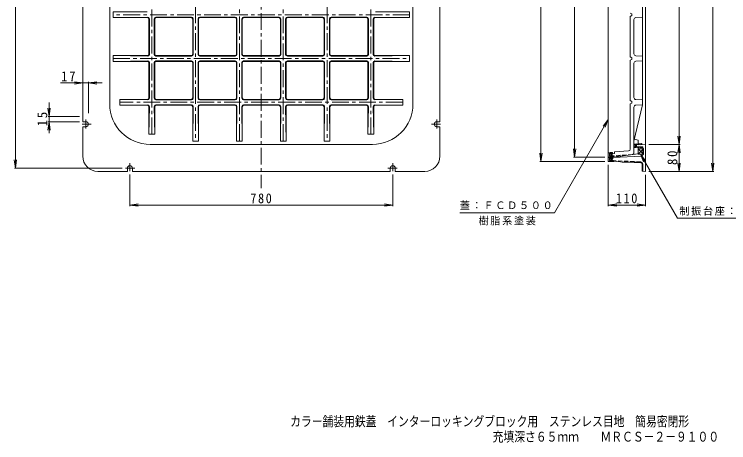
# Model space of a CAD drawing. Units: millimetres, scale not verified. Extents: x -1920 to 1681, y -1371 to 1397.
# Drawn here: x -1676 to 445, y -1371 to -100 of the extents above; entities that cross this region are included whole.
import ezdxf
from ezdxf.enums import TextEntityAlignment as Align

# ---------------------------------------------------------------- set-up
doc = ezdxf.new("R2010")
doc.units = ezdxf.units.MM
doc.header["$LTSCALE"] = 10
doc.linetypes.add('CHAIN1', pattern=[8, 5, -1, 1, -1])
doc.linetypes.add('DASHED1', pattern=[1.8, 1.2, -0.6])
for name, color, linetype, lineweight in [('C-0', 2, 'Continuous', 9), ('C-1', 3, 'Continuous', 9), ('C-2', 6, 'Continuous', 9), ('C-E', 7, 'Continuous', 9), ('C-F', 7, 'Continuous', 9), ('F-0_F-0ﾚｲﾔ', 7, 'Continuous', 9)]:
    doc.layers.add(name, color=color, linetype=linetype, lineweight=lineweight)
doc.styles.add('ＭＳ ゴシック', font='')
doc.styles.get('ＭＳ ゴシック').set_extended_font_data('MS Gothic')

msp = doc.modelspace()

# ---------------------------------------------------------------- linework, layer by layer
at = {"layer": 'C-0'}
for p, q in [((197.64, -565.95), (197.64, 494.05)), ((-1472.36, 346.55), (-1472.36, -418.45)), ((-412.36, 346.55), (-412.36, -418.45)), ((-1392.36, -365.95), (-1392.36, -35.95)), ((-492.36, -365.95), (-492.36, -35.95)), ((-1462.86, -418.45), (-1472.36, -418.45)), ((-421.86, -418.45), (-412.36, -418.45)), ((-1472.36, -520.95), (-1472.36, -433.45)), ((-1462.86, -433.45), (-1472.36, -433.45)), ((-421.86, -433.45), (-412.36, -433.45)), ((-412.36, -520.95), (-412.36, -433.45)), ((-612.36, -485.95), (-1272.36, -485.95)), ((171.64, -487.45), (197.64, -485.95)), ((171.64, -487.45), (171.64, -492.45)), ((189.64, -493.45), (171.64, -492.45)), ((189.64, -517.35), (189.64, -493.45)), ((87.64, -524.95), (90.64, -524.95)), ((87.64, -536.95), (87.64, -524.95)), ((90.64, -533.95), (90.64, -524.95)), ((100.64, -528.45), (90.64, -528.45)), ((93.14, -528.45), (100.14, -525.25)), ((100.14, -528.45), (93.14, -525.25)), ((94.64, -534.95), (94.64, -528.45)), ((95.14, -524.95), (94.84, -525.25)), ((95.14, -525.25), (95.14, -524.95)), ((95.14, -524.95), (98.14, -524.95)), ((95.14, -528.45), (95.14, -534.45)), ((98.14, -528.45), (98.14, -534.45)), ((98.64, -534.95), (98.64, -528.45)), ((100.14, -525.25), (100.14, -528.45)), ((186.79, -520.34), (100.64, -524.54)), ((100.64, -528.45), (100.64, -524.54)), ((90.64, -533.95), (94.64, -533.95)), ((100.64, -536.95), (98.14, -534.45)), ((98.64, -533.95), (102.64, -533.95)), ((184.89, -540.97), (102.64, -536.94)), ((184.64, -538.2), (128.37, -538.2)), ((187.64, -542.86), (187.64, -564.95)), ((189.64, -543.2), (189.64, -565.15)), ((-1427.36, -565.95), (-1339.86, -565.95)), ((-1339.86, -556.45), (-1339.86, -565.95)), ((-1324.86, -556.45), (-1324.86, -565.95)), ((-1324.86, -565.95), (-559.86, -565.95)), ((-559.86, -556.45), (-559.86, -565.95)), ((-544.86, -556.45), (-544.86, -565.95)), ((-457.36, -565.95), (-544.86, -565.95)), ((197.64, -565.95), (187.64, -564.95))]:
    msp.add_line(p, q, dxfattribs=at)
at = {"layer": 'C-0', "linetype": 'CHAIN1'}
for p, q in [((-1462.86, -411.83), (-1462.86, -439.02)), ((-421.86, -411.83), (-421.86, -439.02)), ((-1474.51, -425.95), (-1447.86, -425.95)), ((-410.21, -425.95), (-436.86, -425.95)), ((-1332.36, -565.59), (-1332.36, -541.45)), ((-552.36, -565.59), (-552.36, -541.45)), ((-1318.24, -556.45), (-1345.43, -556.45)), ((-566.48, -556.45), (-539.29, -556.45))]:
    msp.add_line(p, q, dxfattribs=at)
at = {"layer": 'C-0', "linetype": 'DASHED1'}
for p in [(102.64, -533.95), (182.89, -537.87)]:
    msp.add_line(p, (102.94, -533.95), dxfattribs=at)
at = {"layer": 'C-0'}
for points in [[(189.64, -497.45), (191.64, -498.45), (191.64, -515.45), (189.64, -516.45)], [(93.14, -528.45), (93.14, -525.25), (100.14, -525.25)], [(98.14, -525.25), (98.14, -524.95), (98.44, -525.25)], [(87.64, -536.95), (102.64, -536.95), (102.64, -533.95)], [(92.64, -536.95), (95.14, -534.45), (98.14, -534.45)]]:
    msp.add_lwpolyline(points, dxfattribs=at)
for centre, radius, start, end in [((-1272.36, -365.95), 120, 180, 270), ((-612.36, -365.95), 120, 270, 0), ((-1462.86, -425.95), 7.5, 270, 90), ((-421.86, -425.95), 7.5, 90, 270), ((-1427.36, -520.95), 45, 180, 270), ((-457.36, -520.95), 45, 270, 0), ((186.64, -517.35), 3, 272.89055, 0), ((-1332.36, -556.45), 7.5, 0, 180), ((-552.36, -556.45), 7.5, 0, 180), ((184.64, -543.2), 5, 0, 90), ((184.64, -545.96), 5, 0, 87.19357), ((182.64, -542.86), 5, 0, 11.15579)]:
    msp.add_arc(centre, radius, start, end, dxfattribs=at)
at = {"layer": 'C-0', "linetype": 'DASHED1'}
msp.add_arc((182.64, -542.86), 5, 11.15579, 87.19348, dxfattribs=at)
at = {"layer": 'C-1', "linetype": 'CHAIN1'}
for p, q in [((-942.36, 544.05), (-942.36, -615.95)), ((-1137.36, 404.05), (-1137.36, -475.95)), ((-1007.36, -475.95), (-1007.36, 404.05)), ((-877.36, -475.95), (-877.36, 404.05)), ((-747.36, 404.05), (-747.36, -475.95)), ((-1267.36, -455.95), (-1267.36, 384.05)), ((-617.36, -455.95), (-617.36, 384.05)), ((-502.36, -100.95), (-1382.36, -100.95)), ((-1382.36, -230.95), (-502.36, -230.95)), ((-522.36, -360.95), (-1362.36, -360.95))]:
    msp.add_line(p, q, dxfattribs=at)
at = {"layer": 'C-1'}
for p, q in [((87.64, -523.45), (87.64, 451.55)), ((188.64, -368.2), (188.64, 296.3)), ((152.64, -105.95), (157.64, -103.45)), ((-1279.61, -108.2), (-1382.36, -109.5)), ((-1280.91, -109.5), (-1382.36, -109.5)), ((-1275.91, -217.4), (-1275.91, -114.5)), ((-1274.61, -218.7), (-1274.61, -113.2)), ((-1260.11, -218.7), (-1260.11, -113.2)), ((-1258.81, -217.4), (-1258.81, -114.5)), ((-1255.11, -108.2), (-1149.61, -108.2)), ((-1253.81, -109.5), (-1150.91, -109.5)), ((-1145.91, -114.5), (-1145.91, -217.4)), ((-1144.61, -113.2), (-1144.61, -218.7)), ((-1130.11, -218.7), (-1130.11, -113.2)), ((-1128.81, -217.4), (-1128.81, -114.5)), ((-1125.11, -108.2), (-1019.61, -108.2)), ((-1123.81, -109.5), (-1020.91, -109.5)), ((-1015.91, -217.4), (-1015.91, -114.5)), ((-1014.61, -218.7), (-1014.61, -113.2)), ((-1000.11, -218.7), (-1000.11, -113.2)), ((-998.81, -217.4), (-998.81, -114.5)), ((-889.61, -108.2), (-995.11, -108.2)), ((-890.91, -109.5), (-993.81, -109.5)), ((-885.91, -217.4), (-885.91, -114.5)), ((-884.61, -218.7), (-884.61, -113.2)), ((-870.11, -218.7), (-870.11, -113.2)), ((-868.81, -217.4), (-868.81, -114.5)), ((-759.61, -108.2), (-865.11, -108.2)), ((-760.91, -109.5), (-863.81, -109.5)), ((-755.91, -217.4), (-755.91, -114.5)), ((-754.61, -218.7), (-754.61, -113.2)), ((-740.11, -113.2), (-740.11, -218.7)), ((-738.81, -114.5), (-738.81, -217.4)), ((-629.61, -108.2), (-735.11, -108.2)), ((-630.91, -109.5), (-733.81, -109.5)), ((-625.91, -217.4), (-625.91, -114.5)), ((-624.61, -218.7), (-624.61, -113.2)), ((-610.11, -218.7), (-610.11, -113.2)), ((-608.81, -217.4), (-608.81, -114.5)), ((-605.11, -108.2), (-502.36, -109.5)), ((-603.81, -109.5), (-502.36, -109.5)), ((163.64, -216.7), (163.64, -115.19)), ((169.33, -109.2), (188.64, -108.2)), ((-1279.61, -223.7), (-1382.36, -222.4)), ((-1255.11, -223.7), (-1149.61, -223.7)), ((-1253.81, -222.4), (-1150.91, -222.4)), ((-1019.61, -223.7), (-1125.11, -223.7)), ((-1020.91, -222.4), (-1123.81, -222.4)), ((-995.11, -223.7), (-889.61, -223.7)), ((-993.81, -222.4), (-890.91, -222.4)), ((-865.11, -223.7), (-759.61, -223.7)), ((-863.81, -222.4), (-760.91, -222.4)), ((-629.61, -223.7), (-735.11, -223.7)), ((-630.91, -222.4), (-733.81, -222.4)), ((-605.11, -223.7), (-502.36, -222.4)), ((157.64, -233.45), (157.64, -228.45)), ((169.33, -222.69), (188.64, -223.7)), ((-1279.61, -238.2), (-1382.36, -239.5)), ((-1280.91, -239.5), (-1382.36, -239.5)), ((-1275.91, -244.5), (-1275.91, -347.4)), ((-1274.61, -243.2), (-1274.61, -348.7)), ((-1260.11, -243.2), (-1260.11, -348.7)), ((-1258.81, -244.5), (-1258.81, -347.4)), ((-1255.11, -238.2), (-1149.61, -238.2)), ((-1253.81, -239.5), (-1150.91, -239.5)), ((-1145.91, -347.4), (-1145.91, -244.5)), ((-1144.61, -348.7), (-1144.61, -243.2)), ((-1130.11, -348.7), (-1130.11, -243.2)), ((-1128.81, -347.4), (-1128.81, -244.5)), ((-1019.61, -238.2), (-1125.11, -238.2)), ((-1020.91, -239.5), (-1123.81, -239.5)), ((-1015.91, -244.5), (-1015.91, -347.4)), ((-1014.61, -243.2), (-1014.61, -348.7)), ((-1000.11, -243.2), (-1000.11, -348.7)), ((-998.81, -244.5), (-998.81, -347.4)), ((-995.11, -238.2), (-889.61, -238.2)), ((-993.81, -239.5), (-890.91, -239.5)), ((-885.91, -244.5), (-885.91, -347.4)), ((-884.61, -243.2), (-884.61, -348.7)), ((-870.11, -243.2), (-870.11, -348.7)), ((-868.81, -244.5), (-868.81, -347.4)), ((-865.11, -238.2), (-759.61, -238.2)), ((-863.81, -239.5), (-760.91, -239.5)), ((-755.91, -347.4), (-755.91, -244.5)), ((-754.61, -348.7), (-754.61, -243.2)), ((-740.11, -348.7), (-740.11, -243.2)), ((-738.81, -347.4), (-738.81, -244.5)), ((-629.61, -238.2), (-735.11, -238.2)), ((-630.91, -239.5), (-733.81, -239.5)), ((-625.91, -244.5), (-625.91, -347.4)), ((-624.61, -243.2), (-624.61, -348.7)), ((-610.11, -243.2), (-610.11, -348.7)), ((-608.81, -244.5), (-608.81, -347.4)), ((-605.11, -238.2), (-502.36, -239.5)), ((-603.81, -239.5), (-502.36, -239.5)), ((152.64, -235.95), (157.64, -233.45)), ((163.64, -346.7), (163.64, -245.19)), ((169.33, -239.2), (188.64, -238.2)), ((-1279.61, -353.7), (-1362.36, -352.4)), ((-1362.36, -352.4), (-1280.91, -352.4)), ((-1362.36, -369.5), (-1362.36, -352.4)), ((-1149.61, -353.7), (-1255.11, -353.7)), ((-1150.91, -352.4), (-1253.81, -352.4)), ((-1125.11, -353.7), (-1019.61, -353.7)), ((-1123.81, -352.4), (-1020.91, -352.4)), ((-889.61, -353.7), (-995.11, -353.7)), ((-890.91, -352.4), (-993.81, -352.4)), ((-759.61, -353.7), (-865.11, -353.7)), ((-760.91, -352.4), (-863.81, -352.4)), ((-735.11, -353.7), (-629.61, -353.7)), ((-733.81, -352.4), (-630.91, -352.4)), ((-605.11, -353.7), (-522.36, -352.4)), ((-522.36, -352.4), (-603.81, -352.4)), ((-522.36, -369.5), (-522.36, -352.4)), ((157.64, -363.45), (157.64, -358.45)), ((169.33, -352.69), (188.64, -353.7)), ((-1279.61, -368.2), (-1362.36, -369.5)), ((-1362.36, -369.5), (-1280.91, -369.5)), ((-1274.61, -373.2), (-1275.91, -455.95)), ((-1275.91, -455.95), (-1275.91, -374.5)), ((-1260.11, -373.2), (-1258.81, -455.95)), ((-1149.61, -368.2), (-1255.11, -368.2)), ((-1150.91, -369.5), (-1253.81, -369.5)), ((-1144.61, -373.2), (-1145.91, -475.95)), ((-1145.91, -374.5), (-1145.91, -475.95)), ((-1130.11, -373.2), (-1128.81, -475.95)), ((-1128.81, -374.5), (-1128.81, -475.95)), ((-1125.11, -368.2), (-1019.61, -368.2)), ((-1123.81, -369.5), (-1020.91, -369.5)), ((-1014.61, -373.2), (-1015.91, -475.95)), ((-1015.91, -475.95), (-1015.91, -374.5)), ((-1000.11, -373.2), (-998.83, -475.95)), ((-998.81, -475.95), (-998.81, -374.5)), ((-889.61, -368.2), (-995.11, -368.2)), ((-890.91, -369.5), (-993.81, -369.5)), ((-885.91, -475.95), (-885.91, -374.5)), ((-884.61, -373.2), (-885.89, -475.95)), ((-870.11, -373.2), (-868.81, -475.95)), ((-868.81, -475.95), (-868.81, -374.5)), ((-759.61, -368.2), (-865.11, -368.2)), ((-760.91, -369.5), (-863.81, -369.5)), ((-754.61, -373.2), (-755.91, -475.95)), ((-755.91, -374.5), (-755.91, -475.95)), ((-740.11, -373.2), (-738.81, -475.95)), ((-738.81, -374.5), (-738.81, -475.95)), ((-735.11, -368.2), (-629.61, -368.2)), ((-733.81, -369.5), (-630.91, -369.5)), ((-624.61, -373.2), (-625.91, -455.95)), ((-610.11, -373.2), (-608.81, -455.95)), ((-608.81, -455.95), (-608.81, -374.5)), ((-605.11, -368.2), (-522.36, -369.5)), ((-522.36, -369.5), (-603.81, -369.5)), ((152.64, -365.95), (157.64, -363.45)), ((152.64, -500.28), (152.64, -365.95)), ((163.64, -475.95), (188.64, -368.2)), ((163.64, -375.19), (163.64, -510.84)), ((169.33, -369.2), (188.64, -368.2)), ((-1128.81, -475.95), (-1145.91, -475.95)), ((-998.81, -475.95), (-1015.91, -475.95)), ((-885.91, -475.95), (-868.81, -475.95)), ((-755.91, -475.95), (-738.81, -475.95)), ((175.58, -473.13), (165.05, -469.89)), ((176.64, -484.17), (176.64, -474.57)), ((147.99, -505.27), (105.64, -508.2)), ((105.64, -513.2), (105.64, -508.2)), ((176.64, -512.15), (176.64, -495.71)), ((87.64, -511.3), (90.64, -511.3)), ((87.64, -523.45), (102.64, -523.45)), ((90.64, -520.45), (90.64, -511.3)), ((95.14, -513.93), (90.64, -514.24)), ((90.64, -520.45), (94.64, -520.45)), ((92.64, -523.45), (95.14, -520.95)), ((93.14, -513.58), (100.14, -510.38)), ((100.14, -513.58), (93.14, -510.38)), ((94.64, -521.45), (94.64, -513.58)), ((95.14, -513.58), (95.14, -520.95)), ((98.14, -520.95), (95.14, -520.95)), ((105.64, -513.2), (98.14, -513.72)), ((98.14, -513.58), (98.14, -520.95)), ((100.64, -523.45), (98.14, -520.95)), ((98.64, -521.45), (98.64, -513.58)), ((98.64, -520.45), (102.64, -520.45)), ((175.34, -513.63), (102.64, -523.45)), ((102.64, -523.45), (102.64, -520.45))]:
    msp.add_line(p, q, dxfattribs=at)
at = {"layer": 'C-1', "linetype": 'DASHED1'}
for p, q in [((95.14, -519.95), (90.64, -520.27)), ((158.99, -515.53), (98.14, -519.75)), ((159.24, -515.75), (102.64, -522.62))]:
    msp.add_line(p, q, dxfattribs=at)
at = {"layer": 'C-1'}
for points in [[(-1280.91, -92.4), (-1382.36, -92.4), (-1382.36, -109.5)], [(-603.81, -92.4), (-502.36, -92.4), (-502.36, -109.5)], [(157.64, -103.45), (157.64, -98.45), (152.64, -95.95)], [(157.64, -228.45), (152.64, -225.95), (152.64, -105.95)], [(-1280.91, -222.4), (-1382.36, -222.4), (-1382.36, -239.5)], [(-603.81, -222.4), (-502.36, -222.4), (-502.36, -239.5)], [(157.64, -358.45), (152.64, -355.95), (152.64, -235.95)], [(-1275.91, -455.95), (-1258.81, -455.95), (-1258.81, -374.5)], [(-608.81, -455.95), (-625.91, -455.95), (-625.91, -374.5)]]:
    msp.add_lwpolyline(points, dxfattribs=at)
msp.add_lwpolyline([(93.14, -513.58), (93.14, -510.38), (100.14, -510.38), (100.14, -513.58)], close=True, dxfattribs=at)
for centre, radius, start, end in [((-1280.91, -114.5), 5, 0, 90), ((-1279.61, -113.2), 5, 0, 90), ((-1255.11, -113.2), 5, 90, 180), ((-1253.81, -114.5), 5, 90, 180), ((-1150.91, -114.5), 5, 0, 90), ((-1149.61, -113.2), 5, 0, 90), ((-1125.11, -113.2), 5, 90, 180), ((-1123.81, -114.5), 5, 90, 180), ((-1020.91, -114.5), 5, 0, 90), ((-1019.61, -113.2), 5, 0, 90), ((-995.11, -113.2), 5, 90, 180), ((-993.81, -114.5), 5, 90, 180), ((-890.91, -114.5), 5, 0, 90), ((-889.61, -113.2), 5, 0, 90), ((-865.11, -113.2), 5, 90, 180), ((-863.81, -114.5), 5, 90, 180), ((-760.91, -114.5), 5, 0, 90), ((-759.61, -113.2), 5, 0, 90), ((-735.11, -113.2), 5, 90, 180), ((-733.81, -114.5), 5, 90, 180), ((-630.91, -114.5), 5, 0, 90), ((-629.61, -113.2), 5, 0, 90), ((-605.11, -113.2), 5, 90, 180), ((-603.81, -114.5), 5, 90, 180), ((169.64, -115.19), 6, 92.97621, 180), ((-1280.91, -217.4), 5, 270, 0), ((-1279.61, -218.7), 5, 270, 0), ((-1255.11, -218.7), 5, 180, 270), ((-1253.81, -217.4), 5, 180, 270), ((-1150.91, -217.4), 5, 270, 0), ((-1149.61, -218.7), 5, 270, 0), ((-1125.11, -218.7), 5, 180, 270), ((-1123.81, -217.4), 5, 180, 270), ((-1020.91, -217.4), 5, 270, 0), ((-1019.61, -218.7), 5, 270, 0), ((-995.11, -218.7), 5, 180, 270), ((-993.81, -217.4), 5, 180, 270), ((-890.91, -217.4), 5, 270, 0), ((-889.61, -218.7), 5, 270, 0), ((-865.11, -218.7), 5, 180, 270), ((-863.81, -217.4), 5, 180, 270), ((-760.91, -217.4), 5, 270, 0), ((-759.61, -218.7), 5, 270, 0), ((-735.11, -218.7), 5, 180, 270), ((-733.81, -217.4), 5, 180, 270), ((-630.91, -217.4), 5, 270, 0), ((-629.61, -218.7), 5, 270, 0), ((-605.11, -218.7), 5, 180, 270), ((-603.81, -217.4), 5, 180, 270), ((169.64, -216.7), 6, 180, 267.02379), ((-1280.91, -244.5), 5, 0, 90), ((-1279.61, -243.2), 5, 0, 90), ((-1255.11, -243.2), 5, 90, 180), ((-1253.81, -244.5), 5, 90, 180), ((-1150.91, -244.5), 5, 0, 90), ((-1149.61, -243.2), 5, 0, 90), ((-1125.11, -243.2), 5, 90, 180), ((-1123.81, -244.5), 5, 90, 180), ((-1020.91, -244.5), 5, 0, 90), ((-1019.61, -243.2), 5, 0, 90), ((-995.11, -243.2), 5, 90, 180), ((-993.81, -244.5), 5, 90, 180), ((-890.91, -244.5), 5, 0, 90), ((-889.61, -243.2), 5, 0, 90), ((-865.11, -243.2), 5, 90, 180), ((-863.81, -244.5), 5, 90, 180), ((-760.91, -244.5), 5, 0, 90), ((-759.61, -243.2), 5, 0, 90), ((-735.11, -243.2), 5, 90, 180), ((-733.81, -244.5), 5, 90, 180), ((-630.91, -244.5), 5, 0, 90), ((-629.61, -243.2), 5, 0, 90), ((-605.11, -243.2), 5, 90, 180), ((-603.81, -244.5), 5, 90, 180), ((169.64, -245.19), 6, 92.97621, 180), ((-1280.91, -347.4), 5, 270, 0), ((-1279.61, -348.7), 5, 270, 0), ((-1255.11, -348.7), 5, 180, 270), ((-1253.81, -347.4), 5, 180, 270), ((-1150.91, -347.4), 5, 270, 0), ((-1149.61, -348.7), 5, 270, 0), ((-1125.11, -348.7), 5, 180, 270), ((-1123.81, -347.4), 5, 180, 270), ((-1020.91, -347.4), 5, 270, 0), ((-1019.61, -348.7), 5, 270, 0), ((-995.11, -348.7), 5, 180, 270), ((-993.81, -347.4), 5, 180, 270), ((-890.91, -347.4), 5, 270, 0), ((-889.61, -348.7), 5, 270, 0), ((-865.11, -348.7), 5, 180, 270), ((-863.81, -347.4), 5, 180, 270), ((-760.91, -347.4), 5, 270, 0), ((-759.61, -348.7), 5, 270, 0), ((-735.11, -348.7), 5, 180, 270), ((-733.81, -347.4), 5, 180, 270), ((-630.91, -347.4), 5, 270, 0), ((-629.61, -348.7), 5, 270, 0), ((-605.11, -348.7), 5, 180, 270), ((-603.81, -347.4), 5, 180, 270), ((169.64, -346.7), 6, 180, 267.02379), ((-1280.91, -374.5), 5, 0, 90), ((-1279.61, -373.2), 5, 0, 90), ((-1255.11, -373.2), 5, 90, 180), ((-1253.81, -374.5), 5, 90, 180), ((-1150.91, -374.5), 5, 0, 90), ((-1149.61, -373.2), 5, 0, 90), ((-1125.11, -373.2), 5, 90, 180), ((-1123.81, -374.5), 5, 90, 180), ((-1020.91, -374.5), 5, 0, 90), ((-1019.61, -373.2), 5, 0, 90), ((-995.11, -373.2), 5, 90, 180), ((-993.81, -374.5), 5, 90, 180), ((-890.91, -374.5), 5, 0, 90), ((-889.61, -373.2), 5, 0, 90), ((-865.11, -373.2), 5, 90, 180), ((-863.81, -374.5), 5, 90, 180), ((-760.91, -374.5), 5, 0, 90), ((-759.61, -373.2), 5, 0, 90), ((-735.11, -373.2), 5, 90, 180), ((-733.81, -374.5), 5, 90, 180), ((-630.91, -374.5), 5, 0, 90), ((-629.61, -373.2), 5, 0, 90), ((-605.11, -373.2), 5, 90, 180), ((-603.81, -374.5), 5, 90, 180), ((169.64, -375.19), 6, 92.97621, 180), ((175.14, -474.57), 1.5, 0, 72.89519), ((147.64, -500.28), 5, 273.96138, 0), ((158.64, -510.84), 5, 277.69002, 0), ((175.14, -512.15), 1.5, 277.68832, 0)]:
    msp.add_arc(centre, radius, start, end, dxfattribs=at)
at = {"layer": 'C-1', "linetype": 'DASHED1'}
for centre, start in [((158.64, -510.55), 273.96147), ((158.64, -510.78), 276.92982)]:
    msp.add_arc(centre, 5, start, 0, dxfattribs=at)
at = {"layer": 'C-2'}
for p, q in [((166.71, -484.72), (186.64, -483.61)), ((168.64, -487.06), (171.23, -484.47)), ((168.64, -485.05), (168.64, -494.85)), ((175.54, -487.23), (178.72, -484.05)), ((183.03, -486.81), (186.21, -483.63)), ((186.64, -483.61), (186.64, -486.61)), ((163.92, -491.77), (164.74, -490.96)), ((186.64, -496.24), (166.72, -495.19)), ((167.53, -495.24), (168.07, -494.7)), ((168.64, -494.13), (171.64, -491.13)), ((174.25, -495.59), (177.11, -492.74)), ((176.64, -514.45), (176.64, -499.45)), ((176.64, -499.45), (189.64, -512.45)), ((176.64, -499.45), (189.64, -499.45)), ((176.64, -514.45), (189.64, -501.45)), ((180.97, -495.94), (183.82, -493.09)), ((186.64, -493.24), (186.64, -496.24)), ((189.64, -514.45), (176.64, -514.45))]:
    msp.add_line(p, q, dxfattribs=at)
at = {"layer": 'C-2', "linetype": 'DASHED1'}
for p, q in [((189.64, -501.45), (191.64, -499.45)), ((189.64, -499.45), (191.64, -499.45)), ((191.64, -499.45), (191.64, -514.45)), ((189.64, -512.45), (191.64, -514.45)), ((191.64, -514.45), (189.64, -514.45))]:
    msp.add_line(p, q, dxfattribs=at)
at = {"layer": 'C-2'}
for radius, start, end in [(6, 119.28398, 240.90102), (5, 101.53581, 258.46419)]:
    msp.add_arc((169.64, -489.95), radius, start, end, dxfattribs=at)
at = {"layer": 'C-E'}
for p, q in [((87.64, -411.82), (-72.47, -689.14)), ((87.64, -411.82), (72.42, -431.66)), ((87.64, -411.82), (78.07, -434.92)), ((182.93, -514.45), (198.15, -534.28)), ((182.93, -514.45), (192.5, -537.54)), ((182.93, -514.45), (292.99, -705.08)), ((-72.47, -689.14), (-352.97, -689.14)), ((292.99, -705.08), (752.99, -705.08))]:
    msp.add_line(p, q, dxfattribs=at)
at = {"layer": 'C-F'}
for p, q in [((-1672.36, -556.45), (-1672.36, 484.55)), ((-112.36, -536.95), (-112.36, 465.05)), ((-12.36, -523.45), (-12.36, 451.55)), ((297.64, -485.95), (297.64, 414.05)), ((-1414.73, -303.45), (-1538.09, -303.45)), ((-1472.36, -303.45), (-1497.15, -300.18)), ((-1472.36, -303.45), (-1497.15, -306.71)), ((-1455.36, -303.45), (-1430.57, -300.18)), ((-1455.36, -393.45), (-1455.36, -300.45)), ((-1455.36, -303.45), (-1430.57, -306.71)), ((-1572.36, -403.45), (-1575.62, -378.66)), ((-1572.36, -361.81), (-1572.36, -452.16)), ((-1572.36, -403.45), (-1569.1, -378.66)), ((-1572.36, -418.45), (-1575.62, -443.23)), ((-1482.36, -403.45), (-1575.36, -403.45)), ((-1482.36, -418.45), (-1575.36, -418.45)), ((-1572.36, -418.45), (-1569.1, -443.23)), ((297.64, -485.95), (294.38, -461.16)), ((297.64, -485.95), (300.9, -461.16)), ((207.64, -485.95), (300.64, -485.95)), ((297.64, -485.95), (294.38, -510.73)), ((297.64, -565.95), (297.64, -485.95)), ((297.64, -485.95), (300.9, -510.73)), ((-12.36, -523.45), (-15.62, -498.66)), ((-12.36, -523.45), (-9.1, -498.66)), ((-112.36, -536.95), (-115.62, -512.16)), ((-112.36, -536.95), (-109.1, -512.16)), ((77.64, -523.45), (-15.36, -523.45)), ((-1672.36, -556.45), (-1675.62, -531.66)), ((-1672.36, -556.45), (-1669.1, -531.66)), ((77.64, -536.95), (-115.36, -536.95)), ((87.64, -546.95), (87.64, -668.95)), ((297.64, -565.95), (294.38, -541.16)), ((297.64, -565.95), (300.9, -541.16)), ((397.64, -565.95), (394.38, -541.16)), ((397.64, -565.95), (400.9, -541.16)), ((-1355.43, -556.45), (-1675.36, -556.45)), ((207.64, -565.95), (400.64, -565.95)), ((-1332.36, -575.59), (-1332.36, -668.95)), ((-552.36, -575.59), (-552.36, -668.95)), ((197.64, -575.95), (197.64, -668.95)), ((-1332.36, -665.95), (-1307.57, -662.68)), ((-1332.36, -665.95), (-552.36, -665.95)), ((-1332.36, -665.95), (-1307.57, -669.21)), ((-552.36, -665.95), (-577.15, -662.68)), ((-552.36, -665.95), (-577.15, -669.21)), ((87.64, -665.95), (112.43, -662.68)), ((87.64, -665.95), (197.64, -665.95)), ((87.64, -665.95), (112.43, -669.21)), ((197.64, -665.95), (172.85, -662.68)), ((197.64, -665.95), (172.85, -669.21))]:
    msp.add_line(p, q, dxfattribs=at)
msp.add_lwpolyline([(397.64, -565.95), (397.64, 494.05), (394.38, 469.27)], dxfattribs=at)

# ---------------------------------------------------------------- texts
at = {"layer": 'C-E', "char_height": 21.99, "attachment_point": 7, "style": 'ＭＳ ゴシック'}
for s, insert in [('\\T1.17;蓋：ＦＣＤ５００', (-352.97, -679.14)), ('\\T1.17;制振台座：クロロプレンゴム', (298.34, -697.28)), ('\\T1.17;樹脂系塗装', (-297.72, -726.14))]:
    msp.add_mtext(s, dxfattribs=dict(at, insert=insert))
at = {"layer": 'C-F', "color": 2, "char_height": 29.33, "attachment_point": 7, "style": 'ＭＳ ゴシック'}
for s, insert in [('\\T1.27;\\W0.95;17', (-1536.84, -298.45)), ('\\T1.27;\\W0.9;780', (-974.86, -660.95)), ('\\T1.27;\\W0.9;110', (110.14, -660.95))]:
    msp.add_mtext(s, dxfattribs=dict(at, insert=insert))
at = {"layer": 'C-F', "color": 2, "char_height": 29.33, "attachment_point": 7, "rotation": 90, "style": 'ＭＳ ゴシック'}
for s, insert in [('\\T1.27;\\W0.95;15', (-1577.36, -432.2)), ('\\T1.27;\\W0.95;80', (292.64, -547.2))]:
    msp.add_mtext(s, dxfattribs=dict(at, insert=insert))
at = {"layer": 'F-0_F-0ﾚｲﾔ', "color": 2, "style": 'ＭＳ ゴシック', "width": 0.8}
for s, p in [('カラー舗装用鉄蓋\u3000インターロッキングブロック用\u3000ステンレス目地\u3000簡易密閉形', (-856.72, -1331.46)), ('充填深さ６５ｍｍ\u3000\u3000ＭＲＣＳ－２－９１００', (-255.62, -1376.92))]:
    msp.add_text(s, height=29.33, dxfattribs=at).set_placement(p, align=Align.BOTTOM_LEFT)

doc.saveas('drawing.dxf')
